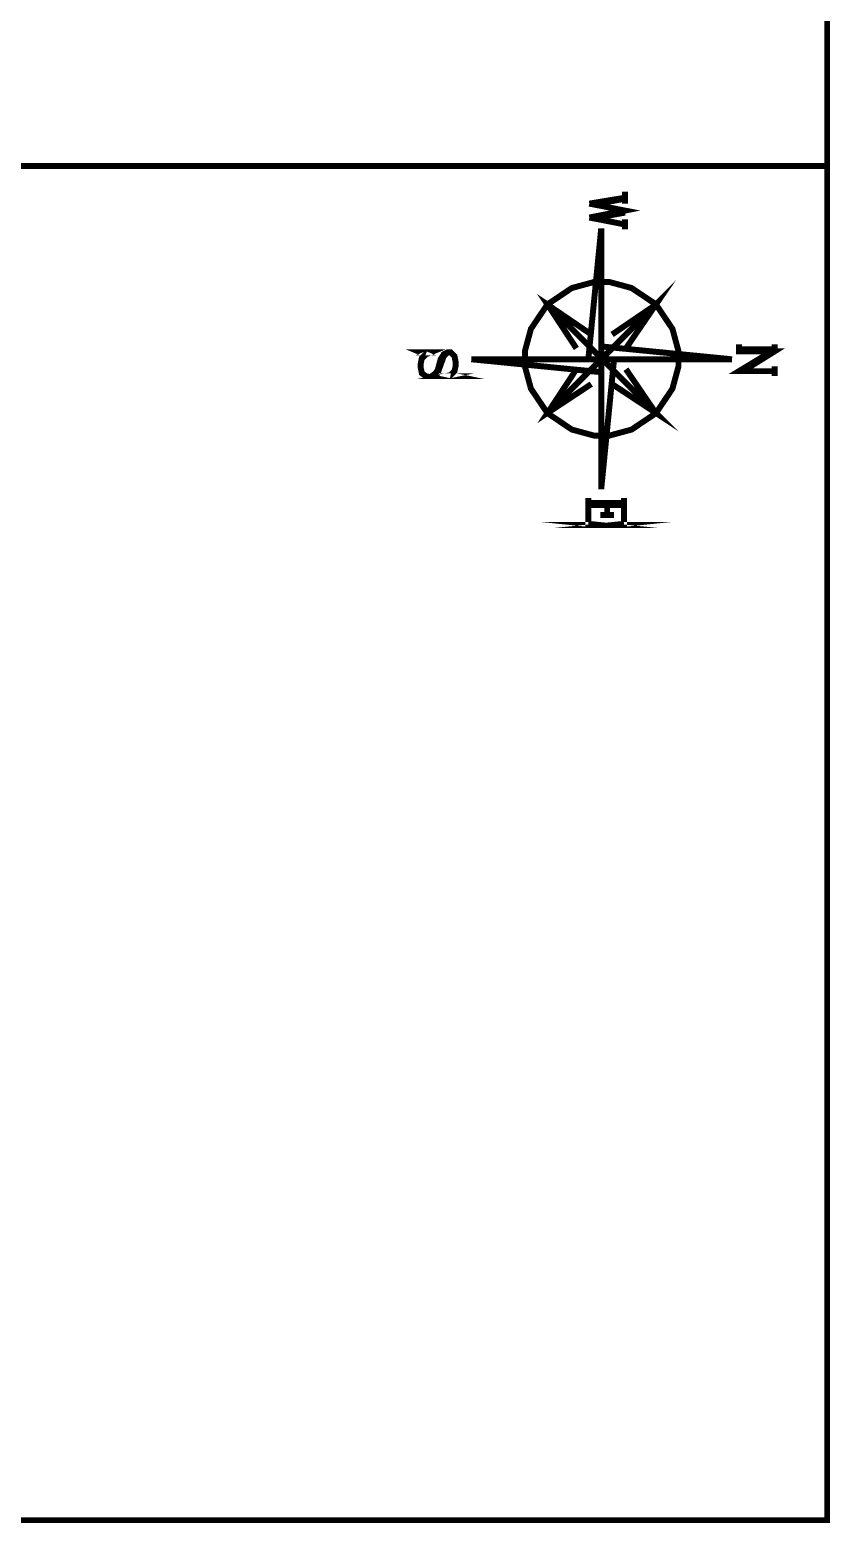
# Model space of a CAD drawing. Extents: x 0 to 11.7, y 0 to 16.5.
# Drawn here: x 10.071 to 11.417, y 0.29 to 2.801 of the extents above; entities that cross this region are included whole.
import ezdxf

# ---------------------------------------------------------------- set-up
doc = ezdxf.new("R2010")
doc.units = 0
doc.layers.get('0').update_dxf_attribs({"linetype": 'CONTINUOUS'})

msp = doc.modelspace()

# ---------------------------------------------------------------- linework, layer by layer
at = {"color": 0, "const_width": 0.01}
for points in [[(11.4117, 0.295), (11.4117, 16.145), (0.3917, 16.145), (0.3917, 0.295), (11.4117, 0.295)], [(11.0325, 2.1183), (11.0451, 2.1183), (11.0828, 2.1285), (11.1239, 2.1562), (11.1515, 2.1973), (11.1617, 2.235), (11.1617, 2.2475), (11.1617, 2.2601), (11.1515, 2.2978), (11.1239, 2.3389), (11.0828, 2.3665), (11.0451, 2.3767), (11.0325, 2.3767), (11.02, 2.3767), (10.9823, 2.3665), (10.9412, 2.3389), (10.9135, 2.2978), (10.9033, 2.2601), (10.9033, 2.2475), (10.9033, 2.235), (10.9135, 2.1973), (10.9412, 2.1562), (10.9823, 2.1285), (11.02, 2.1183), (11.0325, 2.1183)]]:
    msp.add_lwpolyline(points, close=True, dxfattribs=at)
for points in [[(0.3917, 2.5717), (11.4117, 2.5717)], [(11.0717, 2.5183), (11.0117, 2.5084)], [(11.0117, 2.5084), (11.0717, 2.4967), (11.0117, 2.485)], [(11.0717, 2.5166), (11.0267, 2.5084)], [(11.0717, 2.5283), (11.0717, 2.5084)], [(11.0717, 2.4733), (11.0117, 2.485)], [(11.0717, 2.4933), (11.0267, 2.485)], [(11.0717, 2.4817), (11.0717, 2.465)], [(11.0317, 2.4667), (11.01, 2.2467)], [(11.0317, 2.4667), (11.0317, 2.0283)], [(10.9417, 2.1567), (11.1233, 2.3383), (11.0733, 2.265)], [(10.99, 2.265), (10.9417, 2.3383), (11.015, 2.2884)], [(11.05, 2.205), (11.1233, 2.1567), (10.9417, 2.3383)], [(11.1233, 2.3383), (11.05, 2.2884)], [(10.7733, 2.2584), (10.7667, 2.2517), (10.765, 2.2467), (10.7584, 2.2283), (10.7567, 2.2233), (10.7533, 2.22), (10.7467, 2.2183), (10.7367, 2.2183), (10.73, 2.2233), (10.7283, 2.2317), (10.7283, 2.24), (10.73, 2.2483), (10.7367, 2.255), (10.745, 2.2584), (10.7283, 2.2584), (10.7367, 2.255)], [(10.7783, 2.22), (10.7867, 2.2183), (10.77, 2.2183), (10.7783, 2.22), (10.785, 2.2267), (10.7867, 2.235), (10.7867, 2.2433), (10.785, 2.2517), (10.7783, 2.2584), (10.7733, 2.2584), (10.7667, 2.255), (10.765, 2.2517), (10.7617, 2.2467), (10.7567, 2.2283), (10.7533, 2.2233), (10.7467, 2.2183)], [(11.2517, 2.2467), (11.0317, 2.2683)], [(11.3184, 2.26), (11.2633, 2.2267), (11.3233, 2.2267)], [(11.2633, 2.2717), (11.2633, 2.255)], [(11.2633, 2.2633), (11.3233, 2.2633)], [(11.2633, 2.26), (11.3233, 2.26), (11.27, 2.2267)], [(11.3233, 2.2717), (11.3233, 2.26)], [(10.8133, 2.2467), (11.2517, 2.2467)], [(10.8133, 2.2467), (11.0317, 2.225)], [(11.015, 2.205), (10.9417, 2.1567), (10.99, 2.23)], [(11.0317, 2.0283), (11.0533, 2.2467)], [(11.1233, 2.1567), (11.0733, 2.23)], [(11.3233, 2.235), (11.3233, 2.2183)], [(11.01, 2.0133), (11.01, 1.9683), (11.0267, 1.9683), (11.01, 1.97)], [(11.07, 2.0133), (11.07, 1.9683), (11.0533, 1.9683), (11.07, 1.97)], [(11.01, 2.005), (11.07, 2.005)], [(11.07, 2.0017), (11.01, 2.0017)], [(11.0533, 1.985), (11.03, 1.985)], [(11.0417, 2.0017), (11.0417, 1.985)]]:
    msp.add_lwpolyline(points, dxfattribs=at)

doc.saveas('drawing.dxf')
